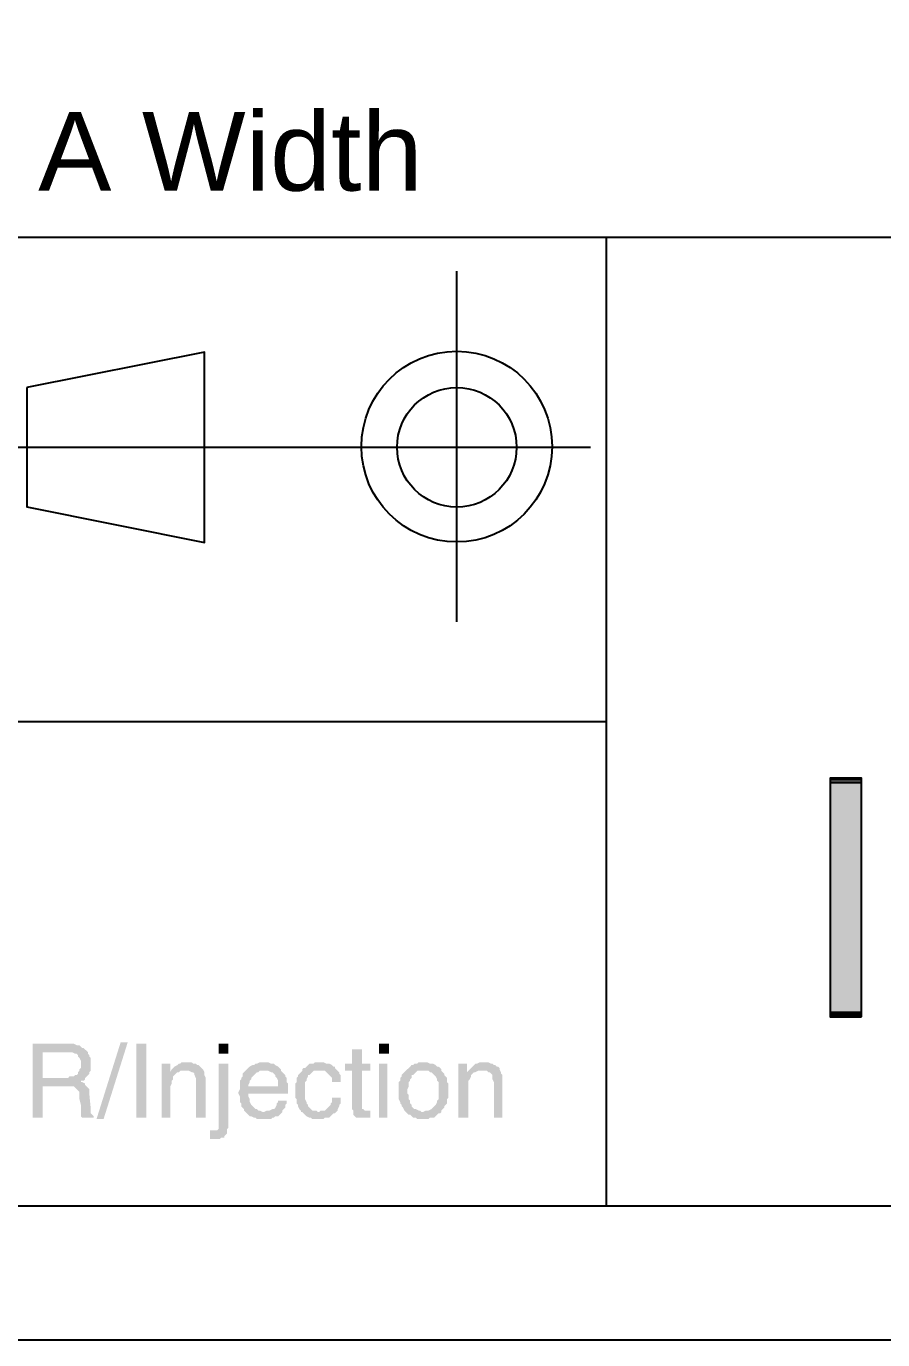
# Model space of a CAD drawing. Header units: millimetres. Extents: x 1336 to 2438, y 1230 to 1601.
# Drawn here: x 1927.85 to 1955.09, y 1303.62 to 1345.36 of the extents above; entities that cross this region are included whole.
import ezdxf

# ---------------------------------------------------------------- set-up
doc = ezdxf.new("R2010")
doc.units = ezdxf.units.MM
doc.layers.add('odj', color=4, linetype='Continuous', lineweight=35)
doc.styles.get("Standard").update_dxf_attribs({"font": 'arial.ttf'})

# ---------------------------------------------------------------- blocks, each defined once
blk = doc.blocks.new('fr')
blk.add_hatch(color=256).paths.add_polyline_path([(1488.156, -437.24), (1488.156, -444.822), (1489.149, -444.822), (1489.149, -437.24)])
for points in [[(1488.201, -437.24), (1488.156, -437.24)], [(1489.149, -437.24), (1488.156, -437.24)], [(1489.149, -437.24), (1488.156, -437.24)], [(1489.149, -437.24), (1488.156, -437.24)], [(1489.149, -437.24), (1488.156, -437.24)], [(1489.149, -437.24), (1488.156, -437.24)], [(1489.149, -437.24), (1488.156, -437.24)], [(1489.149, -437.24), (1488.156, -437.24)], [(1489.149, -437.24), (1488.156, -437.24)], [(1489.149, -437.24), (1488.156, -437.24)], [(1489.149, -437.24), (1488.156, -437.24)], [(1489.149, -437.24), (1488.156, -437.24)], [(1489.149, -437.24), (1488.156, -437.24)], [(1489.149, -437.24), (1488.156, -437.24)], [(1489.149, -437.24), (1488.156, -437.24)], [(1489.149, -444.822), (1489.149, -437.24), (1488.156, -437.24), (1488.156, -444.822)], [(1489.149, -437.285), (1488.156, -437.285)], [(1489.149, -437.285), (1488.156, -437.285)], [(1489.149, -437.375), (1488.156, -437.375)], [(1489.149, -437.375), (1488.156, -437.375)], [(1488.246, -437.24), (1488.201, -437.24)], [(1488.291, -437.24), (1488.246, -437.24)], [(1488.337, -437.24), (1488.291, -437.24)], [(1488.427, -437.24), (1488.337, -437.24)], [(1488.562, -437.24), (1488.427, -437.24)], [(1488.788, -437.24), (1488.562, -437.24)], [(1488.878, -437.24), (1488.788, -437.24)], [(1488.968, -437.24), (1488.878, -437.24)], [(1489.014, -437.24), (1488.968, -437.24)], [(1489.059, -437.24), (1489.014, -437.24)], [(1489.104, -437.24), (1489.059, -437.24)], [(1489.149, -437.24), (1489.104, -437.24)], [(1489.149, -444.687), (1488.156, -444.687)], [(1489.149, -444.687), (1488.156, -444.687)], [(1489.149, -444.732), (1488.156, -444.732)], [(1489.149, -444.732), (1488.156, -444.732)], [(1489.149, -444.777), (1488.156, -444.777)], [(1489.149, -444.777), (1488.156, -444.777)], [(1489.149, -444.777), (1488.156, -444.777)], [(1489.149, -444.777), (1488.156, -444.777)], [(1489.149, -444.777), (1488.156, -444.777)], [(1489.149, -444.777), (1488.156, -444.777)], [(1489.149, -444.822), (1488.156, -444.822)], [(1489.149, -444.822), (1488.156, -444.822)], [(1489.149, -444.822), (1488.156, -444.822)], [(1489.149, -444.822), (1488.156, -444.822)], [(1488.201, -444.822), (1488.156, -444.822)], [(1488.246, -444.822), (1488.201, -444.822)], [(1488.291, -444.822), (1488.246, -444.822)], [(1488.337, -444.822), (1488.291, -444.822)], [(1488.472, -444.822), (1488.337, -444.822)], [(1488.698, -444.822), (1488.472, -444.822)], [(1488.788, -444.822), (1488.698, -444.822)], [(1488.923, -444.822), (1488.788, -444.822)], [(1489.014, -444.822), (1488.923, -444.822)], [(1489.059, -444.822), (1489.014, -444.822)], [(1489.104, -444.822), (1489.059, -444.822)], [(1489.149, -444.822), (1489.104, -444.822)]]:
    blk.add_lwpolyline(points, close=True)
blk.add_lwpolyline([(1489.149, -444.822), (1489.149, -444.777)])

msp = doc.modelspace()

# ---------------------------------------------------------------- hatches: boundary and pattern name
at = {"transparency": 33554559}
for points in [[(1929.138, 1313.029), (1928.055, 1313.029), (1928.055, 1310.682), (1928.371, 1310.682), (1928.371, 1311.675), (1929.138, 1311.675), (1929.724, 1311.72), (1929.724, 1311.765), (1929.634, 1311.81), (1929.589, 1311.81), (1929.589, 1311.855), (1929.679, 1311.855), (1929.724, 1311.9), (1929.724, 1311.945), (1928.371, 1311.945), (1928.371, 1312.758), (1929.815, 1312.758), (1929.77, 1312.803), (1929.724, 1312.848), (1929.679, 1312.893), (1929.634, 1312.893), (1929.589, 1312.938), (1929.544, 1312.983), (1929.454, 1312.983), (1929.363, 1313.029), (1929.228, 1313.029)], [(1929.815, 1312.758), (1929.138, 1312.758), (1929.318, 1312.758), (1929.409, 1312.713), (1929.454, 1312.713), (1929.499, 1312.668), (1929.499, 1312.622), (1929.544, 1312.577), (1929.589, 1312.487), (1929.589, 1312.352), (1929.589, 1312.261), (1929.544, 1312.216), (1929.544, 1312.171), (1929.499, 1312.126), (1929.499, 1312.081), (1929.454, 1312.036), (1929.409, 1312.036), (1929.363, 1311.991), (1929.228, 1311.991), (1929.183, 1311.945), (1928.371, 1311.945), (1929.724, 1311.945), (1929.77, 1311.991), (1929.815, 1312.036), (1929.86, 1312.081), (1929.86, 1312.126), (1929.905, 1312.171), (1929.905, 1312.577), (1929.86, 1312.622), (1929.86, 1312.668), (1929.815, 1312.713)], [(1931.078, 1313.074), (1930.311, 1310.637), (1930.086, 1310.637), (1930.853, 1313.074)], [(1931.349, 1310.682), (1931.349, 1313.029), (1931.665, 1313.029), (1931.665, 1310.682)], [(1934.283, 1312.713), (1934.283, 1313.029), (1933.967, 1313.029), (1933.967, 1312.713)], [(1938.525, 1312.848), (1938.209, 1312.848), (1938.209, 1312.397), (1937.984, 1312.397), (1937.984, 1312.171), (1938.209, 1312.171), (1938.209, 1310.953), (1938.254, 1310.907), (1938.254, 1310.772), (1938.3, 1310.727), (1938.3, 1310.727), (1938.345, 1310.682), (1938.796, 1310.682), (1938.796, 1310.907), (1938.616, 1310.907), (1938.57, 1310.953), (1938.525, 1310.953), (1938.525, 1312.171), (1938.796, 1312.171), (1938.796, 1312.397), (1938.525, 1312.397)], [(1939.383, 1312.713), (1939.383, 1313.029), (1939.067, 1313.029), (1939.067, 1312.713)], [(1932.432, 1312.397), (1932.162, 1312.397), (1932.162, 1310.682), (1932.432, 1310.682), (1932.432, 1311.584), (1932.432, 1311.675), (1932.478, 1311.765), (1932.478, 1311.855), (1932.523, 1311.9), (1932.523, 1311.991), (1932.568, 1312.036), (1932.568, 1312.036), (1932.613, 1312.081), (1932.658, 1312.126), (1932.432, 1312.126)], [(1932.974, 1312.442), (1932.793, 1312.442), (1932.748, 1312.397), (1932.703, 1312.397), (1932.658, 1312.352), (1932.568, 1312.306), (1932.523, 1312.261), (1932.478, 1312.216), (1932.432, 1312.126), (1932.703, 1312.126), (1932.748, 1312.171), (1932.884, 1312.171), (1933.47, 1312.216), (1933.425, 1312.261), (1933.38, 1312.306), (1933.38, 1312.306), (1933.335, 1312.352), (1933.29, 1312.352), (1933.245, 1312.397), (1933.155, 1312.397), (1933.109, 1312.442), (1933.019, 1312.442)], [(1934.283, 1312.397), (1933.967, 1312.397), (1933.967, 1310.321), (1933.922, 1310.276), (1933.696, 1310.276), (1933.696, 1310.005), (1934.012, 1310.005), (1934.057, 1310.05), (1934.147, 1310.05), (1934.147, 1310.095), (1934.193, 1310.14), (1934.238, 1310.185), (1934.238, 1310.321), (1934.283, 1310.366), (1934.283, 1310.456)], [(1935.411, 1312.442), (1935.276, 1312.442), (1935.185, 1312.397), (1935.14, 1312.397), (1935.095, 1312.352), (1935.05, 1312.352), (1934.96, 1312.306), (1934.915, 1312.261), (1934.87, 1312.216), (1934.824, 1312.171), (1935.547, 1312.171), (1935.637, 1312.126), (1935.682, 1312.126), (1935.727, 1312.081), (1935.772, 1312.036), (1935.772, 1311.991), (1935.817, 1311.945), (1935.862, 1311.855), (1935.862, 1311.675), (1934.915, 1311.675), (1934.644, 1311.63), (1934.644, 1311.584), (1934.599, 1311.494), (1934.599, 1311.449), (1934.644, 1311.359), (1934.644, 1311.178), (1934.689, 1311.133), (1934.689, 1311.043), (1934.734, 1310.998), (1934.779, 1310.953), (1934.779, 1310.907), (1934.824, 1310.862), (1934.824, 1310.862), (1934.87, 1310.817), (1934.915, 1310.772), (1934.96, 1310.727), (1935.005, 1310.727), (1935.095, 1310.682), (1935.14, 1310.682), (1935.185, 1310.637), (1935.637, 1310.637), (1935.682, 1310.682), (1935.727, 1310.682), (1935.772, 1310.727), (1935.862, 1310.727), (1935.908, 1310.772), (1935.953, 1310.817), (1935.998, 1310.862), (1935.366, 1310.862), (1935.276, 1310.907), (1935.231, 1310.907), (1935.185, 1310.953), (1935.14, 1310.953), (1935.095, 1310.998), (1935.05, 1311.043), (1935.05, 1311.043), (1935.005, 1311.088), (1934.96, 1311.178), (1934.96, 1311.268), (1934.915, 1311.359), (1934.915, 1311.449), (1936.178, 1311.449), (1936.178, 1311.765), (1936.133, 1311.81), (1936.133, 1311.945), (1936.088, 1311.991), (1936.088, 1312.036), (1936.043, 1312.081), (1935.998, 1312.126), (1935.953, 1312.171), (1935.953, 1312.216), (1935.908, 1312.261), (1935.862, 1312.306), (1935.772, 1312.352), (1935.727, 1312.397), (1935.637, 1312.397), (1935.547, 1312.442), (1935.501, 1312.442)], [(1937.171, 1312.442), (1937.036, 1312.442), (1936.991, 1312.397), (1936.855, 1312.397), (1936.81, 1312.352), (1936.765, 1312.306), (1936.72, 1312.261), (1936.675, 1312.261), (1936.63, 1312.216), (1936.63, 1312.171), (1937.352, 1312.171), (1937.397, 1312.126), (1937.442, 1312.081), (1937.487, 1312.036), (1937.532, 1311.991), (1937.577, 1311.945), (1937.577, 1311.81), (1937.848, 1311.81), (1937.848, 1312.036), (1937.803, 1312.081), (1937.803, 1312.126), (1937.758, 1312.171), (1937.713, 1312.216), (1937.668, 1312.261), (1937.668, 1312.306), (1937.623, 1312.306), (1937.577, 1312.352), (1937.487, 1312.397), (1937.397, 1312.397), (1937.307, 1312.442), (1937.262, 1312.442)], [(1939.338, 1310.682), (1939.338, 1312.397), (1939.067, 1312.397), (1939.067, 1310.682)], [(1940.466, 1312.442), (1940.331, 1312.442), (1940.285, 1312.397), (1940.195, 1312.397), (1940.15, 1312.352), (1940.105, 1312.352), (1940.06, 1312.306), (1940.015, 1312.261), (1939.969, 1312.216), (1939.924, 1312.171), (1939.924, 1312.171), (1939.879, 1312.126), (1939.834, 1312.081), (1939.789, 1312.036), (1939.789, 1311.991), (1939.744, 1311.945), (1939.744, 1311.855), (1939.699, 1311.81), (1939.699, 1311.539), (1939.699, 1311.268), (1939.744, 1311.178), (1939.744, 1311.133), (1939.789, 1311.088), (1939.789, 1311.043), (1939.834, 1310.998), (1939.879, 1310.907), (1939.924, 1310.862), (1940.466, 1310.862), (1940.421, 1310.862), (1940.376, 1310.907), (1940.331, 1310.907), (1940.24, 1310.953), (1940.195, 1310.953), (1940.15, 1310.998), (1940.105, 1311.043), (1940.105, 1311.088), (1940.06, 1311.133), (1940.06, 1311.223), (1940.015, 1311.268), (1940.015, 1311.404), (1939.969, 1311.449), (1939.969, 1311.584), (1940.015, 1311.675), (1940.015, 1311.81), (1940.06, 1311.855), (1940.06, 1311.9), (1940.105, 1311.945), (1940.105, 1312.036), (1940.15, 1312.036), (1940.195, 1312.081), (1940.24, 1312.126), (1940.285, 1312.171), (1940.466, 1312.171), (1941.053, 1312.216), (1941.008, 1312.261), (1940.962, 1312.306), (1940.917, 1312.306), (1940.872, 1312.352), (1940.782, 1312.397), (1940.692, 1312.397), (1940.601, 1312.442), (1940.556, 1312.442)], [(1941.865, 1312.397), (1941.594, 1312.397), (1941.594, 1310.682), (1941.91, 1310.682), (1941.91, 1311.584), (1941.91, 1311.855), (1941.955, 1311.9), (1942, 1311.991), (1942, 1312.036), (1942, 1312.036), (1942.046, 1312.081), (1942.091, 1312.126), (1941.865, 1312.126)], [(1942.407, 1312.442), (1942.271, 1312.442), (1942.181, 1312.397), (1942.136, 1312.397), (1942.091, 1312.352), (1942.046, 1312.306), (1942, 1312.261), (1941.955, 1312.216), (1941.865, 1312.126), (1942.136, 1312.126), (1942.226, 1312.171), (1942.361, 1312.171), (1942.903, 1312.216), (1942.903, 1312.261), (1942.858, 1312.306), (1942.813, 1312.306), (1942.768, 1312.352), (1942.723, 1312.352), (1942.677, 1312.397), (1942.632, 1312.397), (1942.542, 1312.442), (1942.497, 1312.442)], [(1933.47, 1312.216), (1932.884, 1312.171), (1933.019, 1312.171), (1933.109, 1312.126), (1933.155, 1312.126), (1933.2, 1312.081), (1933.2, 1312.036), (1933.245, 1311.945), (1933.245, 1310.682), (1933.561, 1310.682), (1933.561, 1311.945), (1933.516, 1312.036), (1933.516, 1312.126)], [(1934.824, 1312.171), (1934.824, 1312.171), (1934.779, 1312.126), (1934.734, 1312.081), (1934.734, 1311.991), (1934.689, 1311.945), (1934.689, 1311.9), (1934.644, 1311.855), (1934.644, 1311.63), (1934.915, 1311.675), (1934.915, 1311.72), (1934.96, 1311.81), (1934.96, 1311.855), (1935.005, 1311.9), (1935.005, 1311.945), (1935.05, 1311.991), (1935.095, 1312.036), (1935.14, 1312.081), (1935.185, 1312.126), (1935.231, 1312.126), (1935.276, 1312.171), (1935.411, 1312.171)], [(1936.63, 1312.171), (1936.585, 1312.126), (1936.539, 1312.081), (1936.494, 1312.036), (1936.494, 1311.991), (1936.449, 1311.945), (1936.449, 1311.81), (1936.404, 1311.765), (1936.404, 1311.314), (1936.449, 1311.268), (1936.449, 1311.133), (1936.494, 1311.088), (1936.494, 1311.043), (1936.539, 1310.953), (1936.585, 1310.907), (1936.585, 1310.862), (1937.171, 1310.862), (1937.126, 1310.862), (1937.081, 1310.907), (1936.946, 1310.907), (1936.901, 1310.953), (1936.855, 1310.998), (1936.81, 1311.043), (1936.81, 1311.088), (1936.765, 1311.133), (1936.765, 1311.178), (1936.72, 1311.268), (1936.72, 1311.81), (1936.765, 1311.855), (1936.765, 1311.9), (1936.81, 1311.991), (1936.81, 1312.036), (1936.855, 1312.036), (1936.901, 1312.081), (1936.946, 1312.126), (1936.991, 1312.171), (1937.171, 1312.171)], [(1941.053, 1312.216), (1940.466, 1312.171), (1940.646, 1312.171), (1940.692, 1312.126), (1940.737, 1312.126), (1940.782, 1312.081), (1940.827, 1312.036), (1940.872, 1311.991), (1940.917, 1311.9), (1940.917, 1311.855), (1940.962, 1311.81), (1940.962, 1311.268), (1940.917, 1311.223), (1940.917, 1311.178), (1940.872, 1311.088), (1940.827, 1311.043), (1940.827, 1311.043), (1940.782, 1310.998), (1940.737, 1310.953), (1940.646, 1310.907), (1940.556, 1310.907), (1940.466, 1310.862), (1939.924, 1310.862), (1939.969, 1310.817), (1940.015, 1310.772), (1940.06, 1310.772), (1940.105, 1310.727), (1940.15, 1310.682), (1940.24, 1310.682), (1940.285, 1310.637), (1940.646, 1310.637), (1940.692, 1310.682), (1940.827, 1310.682), (1940.872, 1310.727), (1940.917, 1310.772), (1940.962, 1310.817), (1941.008, 1310.817), (1941.053, 1310.862), (1941.053, 1310.907), (1941.098, 1310.953), (1941.143, 1310.998), (1941.143, 1311.043), (1941.188, 1311.088), (1941.233, 1311.133), (1941.233, 1311.268), (1941.278, 1311.314), (1941.278, 1311.539), (1941.278, 1311.765), (1941.233, 1311.81), (1941.233, 1311.945), (1941.188, 1311.991), (1941.143, 1312.036), (1941.143, 1312.081), (1941.098, 1312.126), (1941.053, 1312.171)], [(1942.903, 1312.216), (1942.361, 1312.171), (1942.497, 1312.171), (1942.542, 1312.126), (1942.587, 1312.126), (1942.632, 1312.081), (1942.632, 1312.081), (1942.677, 1312.036), (1942.677, 1311.9), (1942.723, 1311.81), (1942.723, 1310.682), (1942.993, 1310.682), (1942.993, 1312.036), (1942.948, 1312.081), (1942.948, 1312.126)], [(1929.724, 1311.72), (1929.138, 1311.675), (1929.363, 1311.675), (1929.409, 1311.63), (1929.454, 1311.584), (1929.454, 1311.584), (1929.499, 1311.539), (1929.544, 1311.494), (1929.544, 1311.268), (1929.589, 1311.088), (1929.589, 1310.817), (1929.589, 1310.727), (1929.634, 1310.682), (1929.995, 1310.682), (1929.995, 1310.727), (1929.95, 1310.772), (1929.905, 1310.817), (1929.905, 1310.953), (1929.86, 1311.404), (1929.86, 1311.584), (1929.815, 1311.63), (1929.77, 1311.675)], [(1936.133, 1311.223), (1935.862, 1311.223), (1935.862, 1311.178), (1935.817, 1311.133), (1935.817, 1311.088), (1935.772, 1310.998), (1935.727, 1310.953), (1935.682, 1310.953), (1935.592, 1310.907), (1935.501, 1310.907), (1935.411, 1310.862), (1935.998, 1310.862), (1935.998, 1310.907), (1936.043, 1310.953), (1936.088, 1310.998), (1936.088, 1311.088), (1936.133, 1311.133)], [(1937.848, 1311.314), (1937.577, 1311.314), (1937.577, 1311.178), (1937.532, 1311.133), (1937.532, 1311.088), (1937.487, 1311.043), (1937.442, 1310.998), (1937.397, 1310.953), (1937.352, 1310.907), (1937.216, 1310.907), (1937.171, 1310.862), (1936.585, 1310.862), (1936.63, 1310.862), (1936.675, 1310.817), (1936.72, 1310.772), (1936.765, 1310.727), (1936.855, 1310.682), (1936.901, 1310.682), (1936.946, 1310.637), (1937.307, 1310.637), (1937.352, 1310.682), (1937.487, 1310.682), (1937.532, 1310.727), (1937.577, 1310.772), (1937.623, 1310.817), (1937.668, 1310.817), (1937.713, 1310.862), (1937.758, 1310.907), (1937.758, 1310.953), (1937.803, 1311.043), (1937.803, 1311.088), (1937.848, 1311.133), (1937.848, 1311.223)]]:
    msp.add_hatch(color=256, dxfattribs=at).paths.add_polyline_path(points)

# ---------------------------------------------------------------- linework, layer by layer
msp.add_line((1584.4, 1307.884), (1993.655, 1307.884))
for points in [[(1997.693, 1303.624), (1997.693, 1600.624), (1577.693, 1600.624), (1577.693, 1303.624)], [(1927.874, 1333.88), (1927.874, 1330.089), (1933.516, 1328.96), (1933.516, 1335.008)]]:
    msp.add_lwpolyline(points, close=True)
for points in [[(1597.218, 1338.664), (1993.655, 1338.664)], [(1946.288, 1338.664), (1946.288, 1307.884)], [(1941.549, 1326.433), (1941.549, 1337.581)], [(1926.926, 1331.984), (1945.792, 1331.984)], [(1597.218, 1323.274), (1946.288, 1323.274)]]:
    msp.add_lwpolyline(points)
for centre, radius in [((1941.542, 1332.006), 3.031), ((1941.544, 1331.985), 1.9)]:
    msp.add_circle(centre, radius)

# ---------------------------------------------------------------- block references
at = {"color": 0}
msp.add_blockref('fr', (465.263, 1758.708), dxfattribs=at)

# ---------------------------------------------------------------- texts
at = {"layer": 'odj', "insert": (1934.398, 1341.37), "char_height": 2.5, "width": 12.33248, "attachment_point": 5}
msp.add_mtext('\\pxql;A Width', dxfattribs=at)

doc.saveas('drawing.dxf')
